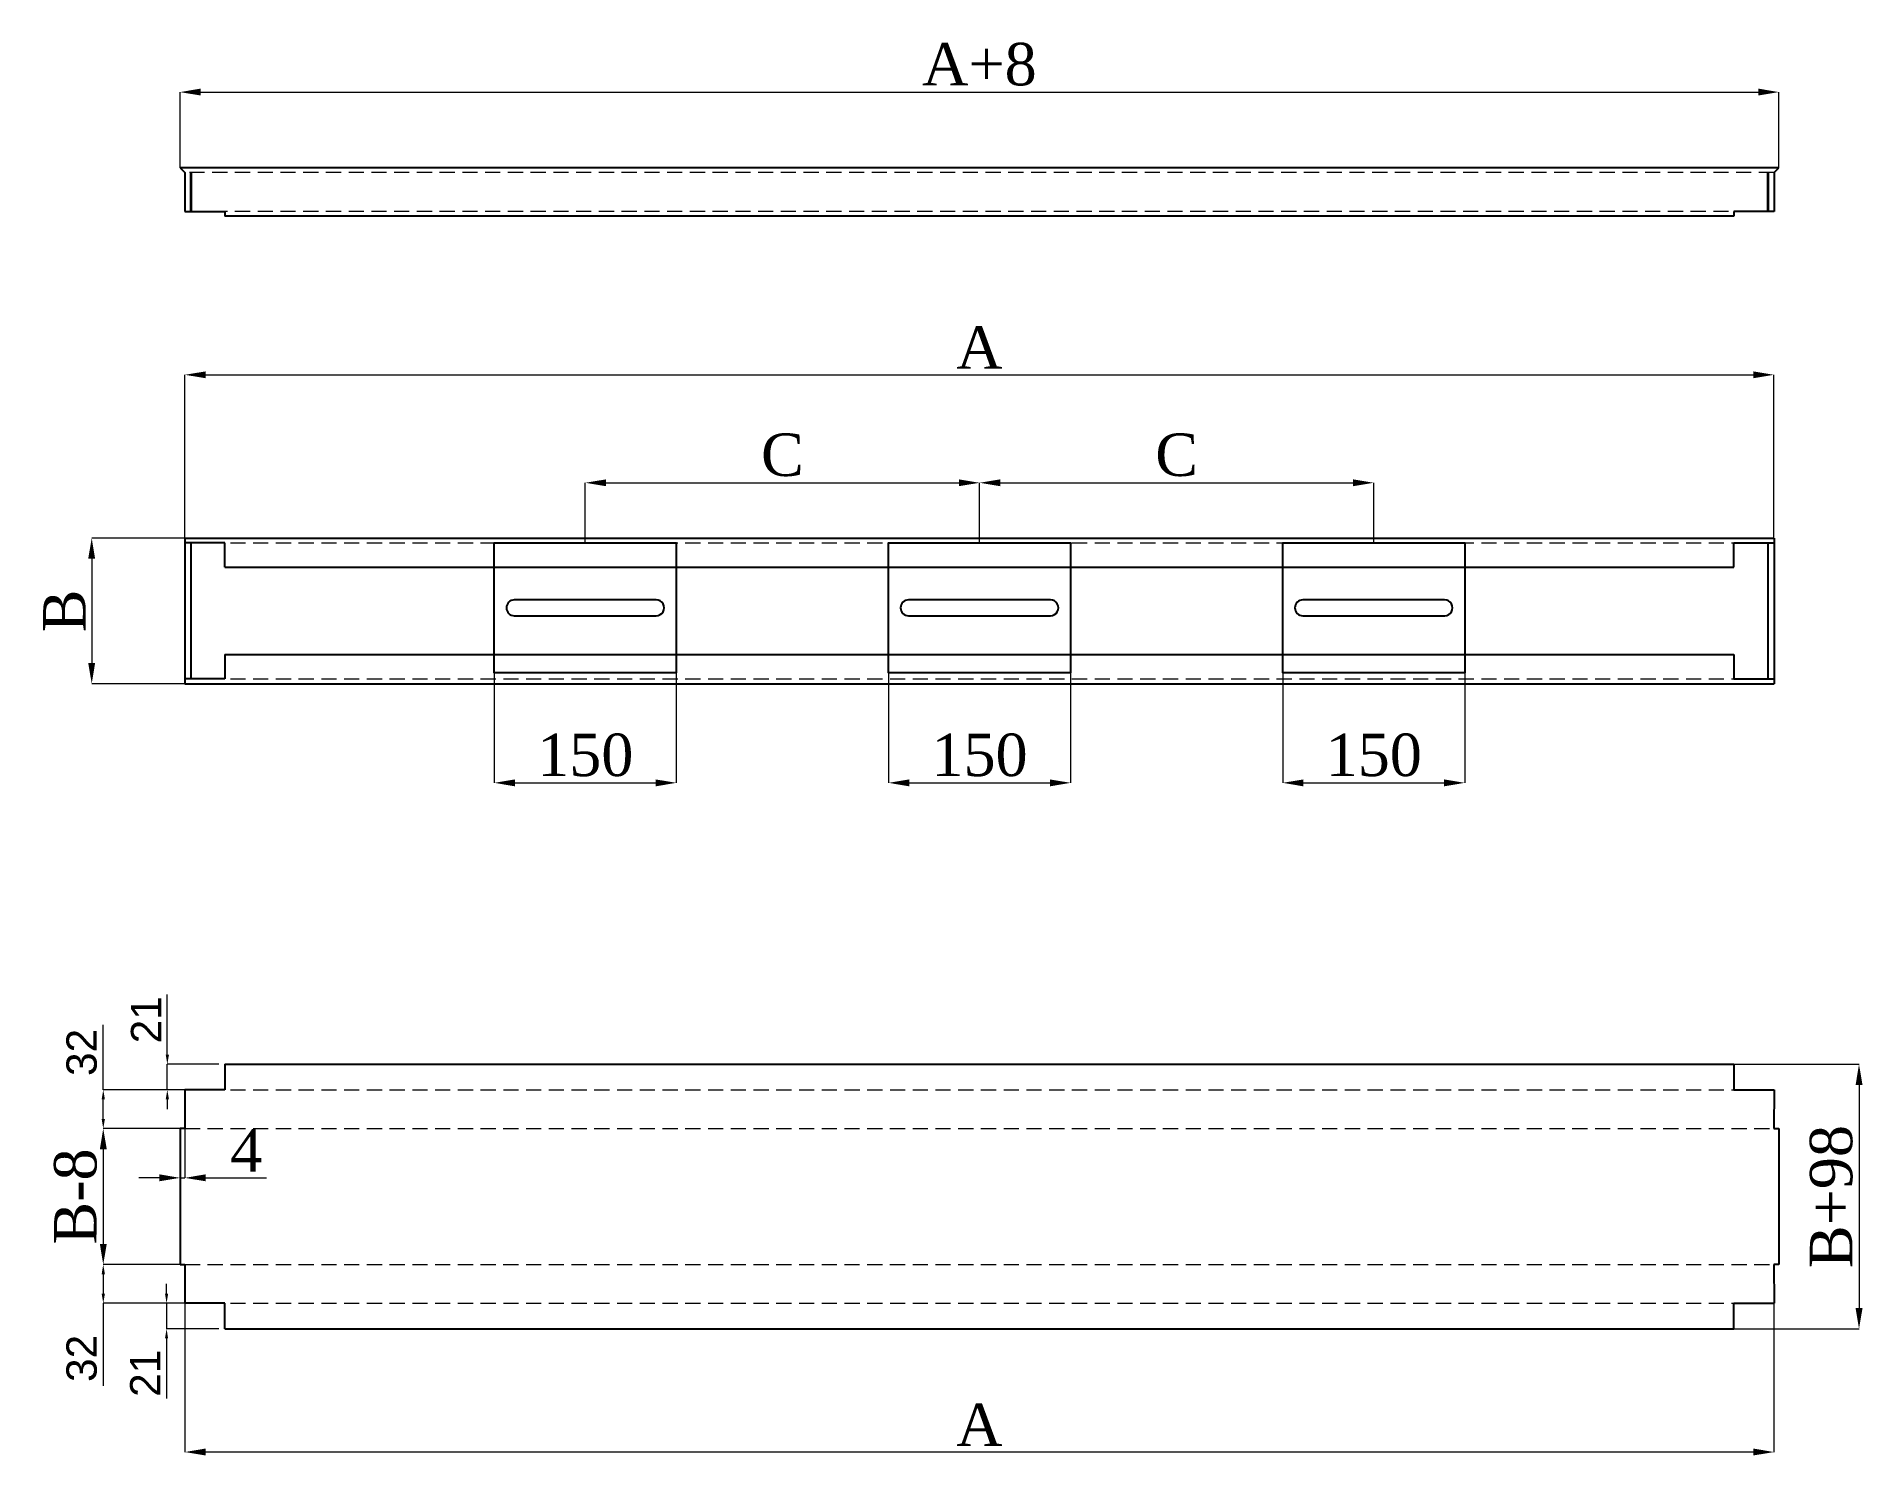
# Model space of a CAD drawing. Header units: millimetres. Extents: x 915 to 2420, y 589 to 1759.
import ezdxf

# ---------------------------------------------------------------- set-up
doc = ezdxf.new("R2010")
doc.units = ezdxf.units.MM
doc.linetypes.add('HIDDEN2', pattern=[0.1875, 0.125, -0.0625])
for name, color, linetype, lineweight in [('11', 120, 'Continuous', 35), ('Dchan', 220, 'HIDDEN2', 5), ('dim', 4, 'Continuous', 9), ('Dkhuat mo', 3, 'HIDDEN2', 18)]:
    doc.layers.add(name, color=color, linetype=linetype, lineweight=lineweight)
doc.layers.add('PDF_0', color=7, linetype='Continuous')
doc.styles.add('35', font='times.ttf', dxfattribs={"height": 35})
doc.styles.get("Standard").update_dxf_attribs({"font": 'arial.ttf'})
doc.dimstyles.new('1-10', dxfattribs={"dimscale": 10, "dimtxt": 2.5, "dimasz": 0.8, "dimexe": 0, "dimexo": 0.5, "dimgap": 0.5, "dimtad": 1, "dimdec": 0, "dimdsep": 46, "dimtxsty": 'Standard', "dimcen": 0, "dimclrd": 4, "dimclre": 4, "dimclrt": 7, "dimadec": 0, "dimazin": 0, "dimtp": 0.5, "dimtm": 0.5, "dimtfac": 1, "dimtdec": 0, "dimtmove": 0, "dimatfit": 3, "dimfxl": 1, "dimtolj": 1, "dimtzin": 0, "dimlwd": 9, "dimlwe": 9, "dimarcsym": 0})
doc.dimstyles.new('35 1_14', dxfattribs={"dimtxt": 35, "dimasz": 17, "dimexe": 0, "dimexo": 0, "dimgap": 5, "dimtad": 1, "dimtoh": 1, "dimdec": 1, "dimdsep": 46, "dimtxsty": '35', "dimcen": 0, "dimclrd": 256, "dimclre": 256, "dimclrt": 7, "dimadec": 0, "dimazin": 0, "dimtfac": 1, "dimtdec": 1, "dimtmove": 0, "dimatfit": 3, "dimfxl": 1, "dimtolj": 1, "dimtzin": 0, "dimlwd": -1, "dimlwe": -1, "dimarcsym": 0})

# ---------------------------------------------------------------- blocks, each defined once
blk = doc.blocks.new('*D38')
at = {"layer": 'Defpoints', "color": 0, "transparency": 16777216}
for p in [(969.8, 890.6), (1037.1, 890.6, -0.8), (1037.1, 858.6)]:
    blk.add_point(p, dxfattribs=at)
at = {"layer": 'dim', "color": 4, "lineweight": 9, "transparency": 16777216}
for p, q in [((969.8, 890.6), (969.8, 944.2)), ((1032.1, 890.6), (969.8, 890.6)), ((969.8, 866.6), (969.8, 882.6)), ((1032.1, 858.6), (969.8, 858.6))]:
    blk.add_line(p, q, dxfattribs=at)
at = {"layer": 'dim', "color": 4, "transparency": 16777216}
for points in [[(968.5, 882.6), (971.2, 882.6), (969.8, 890.6)], [(968.5, 866.6), (971.2, 866.6), (969.8, 858.6)]]:
    blk.add_solid(points, dxfattribs=at)
at = {"layer": 'dim', "color": 7, "transparency": 16777216, "insert": (952.1, 921.4), "char_height": 25, "attachment_point": 5, "rotation": 90}
blk.add_mtext('\\A1;32', dxfattribs=at)
blk = doc.blocks.new('*D39')
at = {"layer": 'Defpoints', "color": 0, "transparency": 16777216}
for p in [(1037.1, 858.6), (969.8, 746.6), (1037.1, 746.6)]:
    blk.add_point(p, dxfattribs=at)
at = {"layer": 'dim', "color": 1, "transparency": 16777216}
for p, q in [((1037.1, 858.6), (969.8, 858.6)), ((969.8, 841.6), (969.8, 763.6)), ((1037.1, 746.6), (969.8, 746.6))]:
    blk.add_line(p, q, dxfattribs=at)
for points in [[(967, 841.6), (972.7, 841.6), (969.8, 858.6)], [(967, 763.6), (972.7, 763.6), (969.8, 746.6)]]:
    blk.add_solid(points, dxfattribs=at)
at = {"layer": 'dim', "color": 1, "lineweight": 50, "transparency": 16777216, "insert": (947, 802.6), "char_height": 35, "attachment_point": 5, "rotation": 90, "style": '35'}
blk.add_mtext('\\A1;B-8', dxfattribs=at)
blk = doc.blocks.new('*D44')
at = {"layer": 'Defpoints', "color": 0, "transparency": 16777216}
for p in [(1037.1, 746.6), (969.8, 714.6), (1037.1, 714.6, -0.8)]:
    blk.add_point(p, dxfattribs=at)
at = {"layer": 'dim', "color": 4, "lineweight": 9, "transparency": 16777216}
for p, q in [((1032.1, 746.6), (969.8, 746.6)), ((969.8, 738.6), (969.8, 722.6)), ((1032.1, 714.6), (969.8, 714.6)), ((969.8, 714.6), (969.8, 646.5))]:
    blk.add_line(p, q, dxfattribs=at)
at = {"layer": 'dim', "color": 4, "transparency": 16777216}
for points in [[(968.5, 738.6), (971.2, 738.6), (969.8, 746.6)], [(968.5, 722.6), (971.2, 722.6), (969.8, 714.6)]]:
    blk.add_solid(points, dxfattribs=at)
at = {"layer": 'dim', "color": 7, "transparency": 16777216, "insert": (952.1, 669.2), "char_height": 25, "attachment_point": 5, "rotation": 90}
blk.add_mtext('\\A1;32', dxfattribs=at)
blk = doc.blocks.new('*D32')
at = {"layer": 'Defpoints', "color": 0, "transparency": 16777216}
for p in [(2314.1, 911.6, -0.8), (2314.1, 693.6, -0.8), (2417.2, 693.6)]:
    blk.add_point(p, dxfattribs=at)
at = {"layer": 'dim', "color": 1, "transparency": 16777216}
for p, q in [((2314.1, 911.6), (2417.2, 911.6)), ((2417.2, 894.6), (2417.2, 710.6)), ((2314.1, 693.6), (2417.2, 693.6))]:
    blk.add_line(p, q, dxfattribs=at)
for points in [[(2414.4, 894.6), (2420.1, 894.6), (2417.2, 911.6)], [(2414.4, 710.6), (2420.1, 710.6), (2417.2, 693.6)]]:
    blk.add_solid(points, dxfattribs=at)
at = {"layer": 'dim', "color": 1, "lineweight": 50, "transparency": 16777216, "insert": (2394.4, 802.6), "char_height": 35, "attachment_point": 5, "rotation": 90, "style": '35'}
blk.add_mtext('\\A1;B+98', dxfattribs=at)
blk = doc.blocks.new('*D33')
at = {"layer": 'Defpoints', "color": 0, "transparency": 16777216}
for p in [(1037.1, 714.6, -0.2), (2347.1, 714.6, -55.1), (1037.1, 592)]:
    blk.add_point(p, dxfattribs=at)
at = {"layer": 'dim', "color": 1, "transparency": 16777216}
for p, q in [((1037.1, 714.6), (1037.1, 592)), ((2347.1, 714.6), (2347.1, 592)), ((2330.1, 592), (1054.1, 592))]:
    blk.add_line(p, q, dxfattribs=at)
for points in [[(1054.1, 594.9), (1054.1, 589.2), (1037.1, 592)], [(2330.1, 594.9), (2330.1, 589.2), (2347.1, 592)]]:
    blk.add_solid(points, dxfattribs=at)
at = {"layer": 'dim', "color": 1, "lineweight": 50, "transparency": 16777216, "insert": (1692.1, 614.5), "char_height": 35, "attachment_point": 5, "style": '35'}
blk.add_mtext('\\A1;A', dxfattribs=at)
blk = doc.blocks.new('*D45')
at = {"layer": 'Defpoints', "color": 0, "transparency": 16777216}
for p in [(1022.6, 911.6), (1070.1, 911.6), (1070.1, 890.6)]:
    blk.add_point(p, dxfattribs=at)
at = {"layer": 'dim', "color": 4, "lineweight": 9, "transparency": 16777216}
for p, q in [((1022.6, 919.6), (1022.6, 969)), ((1065.1, 911.6), (1022.6, 911.6)), ((1022.6, 890.6), (1022.6, 911.6)), ((1065.1, 890.6), (1022.6, 890.6)), ((1022.6, 882.6), (1022.6, 874.6))]:
    blk.add_line(p, q, dxfattribs=at)
at = {"layer": 'dim', "color": 4, "transparency": 16777216}
for points in [[(1021.3, 919.6), (1024, 919.6), (1022.6, 911.6)], [(1021.3, 882.6), (1024, 882.6), (1022.6, 890.6)]]:
    blk.add_solid(points, dxfattribs=at)
at = {"layer": 'dim', "color": 7, "transparency": 16777216, "insert": (1005.1, 948.3), "char_height": 25, "attachment_point": 5, "rotation": 90}
blk.add_mtext('\\A1;21', dxfattribs=at)
blk = doc.blocks.new('*D46')
at = {"layer": 'Defpoints', "color": 0, "transparency": 16777216}
for p in [(1070.1, 714.6, -0.6), (1022, 693.6), (1070.1, 693.6, -0.6)]:
    blk.add_point(p, dxfattribs=at)
at = {"layer": 'dim', "color": 4, "lineweight": 9, "transparency": 16777216}
for p, q in [((1022, 722.6), (1022, 730.6)), ((1065.1, 714.6), (1022, 714.6)), ((1022, 714.6), (1022, 693.6)), ((1065.1, 693.6), (1022, 693.6)), ((1022, 685.6), (1022, 636.2))]:
    blk.add_line(p, q, dxfattribs=at)
at = {"layer": 'dim', "color": 4, "transparency": 16777216}
for points in [[(1020.7, 722.6), (1023.3, 722.6), (1022, 714.6)], [(1020.7, 685.6), (1023.3, 685.6), (1022, 693.6)]]:
    blk.add_solid(points, dxfattribs=at)
at = {"layer": 'dim', "color": 7, "transparency": 16777216, "insert": (1004.4, 656.9), "char_height": 25, "attachment_point": 5, "rotation": 90}
blk.add_mtext('\\A1;21', dxfattribs=at)
blk = doc.blocks.new('*D47')
at = {"layer": 'Defpoints', "color": 0, "transparency": 16777216}
for p in [(1033.1, 858.6), (1037.1, 858.6), (1037.1, 818)]:
    blk.add_point(p, dxfattribs=at)
at = {"layer": 'dim', "transparency": 16777216}
for p, q in [((1033.1, 858.6), (1033.1, 818)), ((1037.1, 858.6), (1037.1, 818)), ((1016.1, 818), (999.1, 818)), ((1033.1, 818), (1037.1, 818)), ((1054.1, 818), (1104.4, 818))]:
    blk.add_line(p, q, dxfattribs=at)
for points in [[(1016.1, 820.9), (1016.1, 815.2), (1033.1, 818)], [(1054.1, 820.9), (1054.1, 815.2), (1037.1, 818)]]:
    blk.add_solid(points, dxfattribs=at)
at = {"layer": 'dim', "color": 7, "lineweight": 50, "transparency": 16777216, "insert": (1087.7, 840.5), "char_height": 35, "attachment_point": 5, "style": '35'}
blk.add_mtext('\\A1;4', dxfattribs=at)
blk = doc.blocks.new('*D48')
at = {"layer": 'Defpoints', "color": 0, "transparency": 16777216}
for p in [(2351.1, 1712.9), (1033.1, 1650.5), (2351.1, 1650.5, 2)]:
    blk.add_point(p, dxfattribs=at)
at = {"layer": 'dim', "color": 1, "transparency": 16777216}
for p, q in [((1033.1, 1650.5), (1033.1, 1712.9)), ((1050.1, 1712.9), (2334.1, 1712.9)), ((2351.1, 1650.5), (2351.1, 1712.9))]:
    blk.add_line(p, q, dxfattribs=at)
for points in [[(1050.1, 1715.8), (1050.1, 1710.1), (1033.1, 1712.9)], [(2334.1, 1715.8), (2334.1, 1710.1), (2351.1, 1712.9)]]:
    blk.add_solid(points, dxfattribs=at)
at = {"layer": 'dim', "color": 1, "lineweight": 50, "transparency": 16777216, "insert": (1692.1, 1735.7), "char_height": 35, "attachment_point": 5, "style": '35'}
blk.add_mtext('\\A1;A+8', dxfattribs=at)
blk = doc.blocks.new('*D37')
at = {"layer": 'Defpoints', "color": 0, "transparency": 16777216}
for p in [(1037.1, 1345.3), (960.3, 1225.3), (1037.1, 1225.3)]:
    blk.add_point(p, dxfattribs=at)
at = {"layer": 'dim', "color": 1, "transparency": 16777216}
for p, q in [((1037.1, 1345.3), (960.3, 1345.3)), ((960.3, 1328.3), (960.3, 1242.3)), ((1037.1, 1225.3), (960.3, 1225.3))]:
    blk.add_line(p, q, dxfattribs=at)
for points in [[(957.4, 1328.3), (963.1, 1328.3), (960.3, 1345.3)], [(957.4, 1242.3), (963.1, 1242.3), (960.3, 1225.3)]]:
    blk.add_solid(points, dxfattribs=at)
at = {"layer": 'dim', "color": 1, "lineweight": 50, "transparency": 16777216, "insert": (937.8, 1285.3), "char_height": 35, "attachment_point": 5, "rotation": 90, "style": '35'}
blk.add_mtext('\\A1;B', dxfattribs=at)
blk = doc.blocks.new('*D50')
at = {"layer": 'Defpoints', "color": 0, "transparency": 16777216}
for p in [(2347.1, 1479.9), (1037.1, 1345.3, -36), (2347.1, 1345.3, -95.1)]:
    blk.add_point(p, dxfattribs=at)
at = {"layer": 'dim', "color": 1, "transparency": 16777216}
for p, q in [((1037.1, 1345.3), (1037.1, 1479.9)), ((1054.1, 1479.9), (2330.1, 1479.9)), ((2347.1, 1345.3), (2347.1, 1479.9))]:
    blk.add_line(p, q, dxfattribs=at)
for points in [[(1054.1, 1482.7), (1054.1, 1477.1), (1037.1, 1479.9)], [(2330.1, 1482.7), (2330.1, 1477.1), (2347.1, 1479.9)]]:
    blk.add_solid(points, dxfattribs=at)
at = {"layer": 'dim', "color": 1, "lineweight": 50, "transparency": 16777216, "insert": (1692.1, 1502.4), "char_height": 35, "attachment_point": 5, "style": '35'}
blk.add_mtext('\\A1;A', dxfattribs=at)
blk = doc.blocks.new('A$Ce2136956')
for p, q in [((133.4, 60), (16.5, 60)), ((16.5, 47), (133.4, 47))]:
    blk.add_line(p, q)
blk.add_lwpolyline([(150, 0), (0, 0), (0, 107), (150, 107)], close=True)
for centre, start, end in [((16.5, 53.5), 90, 270), ((133.5, 53.5), 270.4786, 90.4786)]:
    blk.add_arc(centre, 6.5, start, end)
blk = doc.blocks.new('*D51')
at = {"layer": 'Defpoints', "color": 0, "transparency": 16777216}
for p in [(1692.2, 1390.9), (1367.2, 1341.3, -3.5), (1692.2, 1341.3, -3.5)]:
    blk.add_point(p, dxfattribs=at)
at = {"layer": 'dim', "color": 1, "transparency": 16777216}
for p, q in [((1367.2, 1341.3), (1367.2, 1390.9)), ((1384.2, 1390.9), (1675.2, 1390.9)), ((1692.2, 1341.3), (1692.2, 1390.9))]:
    blk.add_line(p, q, dxfattribs=at)
for points in [[(1384.2, 1393.7), (1384.2, 1388.1), (1367.2, 1390.9)], [(1675.2, 1393.7), (1675.2, 1388.1), (1692.2, 1390.9)]]:
    blk.add_solid(points, dxfattribs=at)
at = {"layer": 'dim', "color": 1, "lineweight": 50, "transparency": 16777216, "insert": (1529.7, 1413.8), "char_height": 35, "attachment_point": 5, "style": '35'}
blk.add_mtext('\\A1;C', dxfattribs=at)
blk = doc.blocks.new('*D52')
at = {"layer": 'Defpoints', "color": 0, "transparency": 16777216}
for p in [(2017.2, 1390.9), (1692.2, 1341.3), (2017.2, 1341.3, -3.5)]:
    blk.add_point(p, dxfattribs=at)
at = {"layer": 'dim', "color": 1, "transparency": 16777216}
for p, q in [((1692.2, 1341.3), (1692.2, 1390.9)), ((1709.2, 1390.9), (2000.2, 1390.9)), ((2017.2, 1341.3), (2017.2, 1390.9))]:
    blk.add_line(p, q, dxfattribs=at)
for points in [[(1709.2, 1393.7), (1709.2, 1388.1), (1692.2, 1390.9)], [(2000.2, 1393.7), (2000.2, 1388.1), (2017.2, 1390.9)]]:
    blk.add_solid(points, dxfattribs=at)
at = {"layer": 'dim', "color": 1, "lineweight": 50, "transparency": 16777216, "insert": (1854.7, 1413.8), "char_height": 35, "attachment_point": 5, "style": '35'}
blk.add_mtext('\\A1;C', dxfattribs=at)
blk = doc.blocks.new('*D54')
at = {"layer": 'Defpoints', "color": 0, "transparency": 16777216}
for p in [(1292.2, 1234.3, 3), (1442.2, 1234.3, 3), (1442.2, 1143.6)]:
    blk.add_point(p, dxfattribs=at)
at = {"layer": 'dim', "transparency": 16777216}
for p, q in [((1292.2, 1234.3), (1292.2, 1143.6)), ((1442.2, 1234.3), (1442.2, 1143.6)), ((1309.2, 1143.6), (1425.2, 1143.6))]:
    blk.add_line(p, q, dxfattribs=at)
for points in [[(1309.2, 1146.4), (1309.2, 1140.7), (1292.2, 1143.6)], [(1425.2, 1146.4), (1425.2, 1140.7), (1442.2, 1143.6)]]:
    blk.add_solid(points, dxfattribs=at)
at = {"layer": 'dim', "color": 7, "lineweight": 50, "transparency": 16777216, "insert": (1367.2, 1166.4), "char_height": 35, "attachment_point": 5, "style": '35'}
blk.add_mtext('\\A1;150', dxfattribs=at)
blk = doc.blocks.new('*D56')
at = {"layer": 'Defpoints', "color": 0, "transparency": 16777216}
for p in [(1617.2, 1234.3, 3), (1767.2, 1234.3, 3), (1767.2, 1143.6)]:
    blk.add_point(p, dxfattribs=at)
at = {"layer": 'dim', "transparency": 16777216}
for p, q in [((1617.2, 1234.3), (1617.2, 1143.6)), ((1767.2, 1234.3), (1767.2, 1143.6)), ((1634.2, 1143.6), (1750.2, 1143.6))]:
    blk.add_line(p, q, dxfattribs=at)
for points in [[(1634.2, 1146.4), (1634.2, 1140.7), (1617.2, 1143.6)], [(1750.2, 1146.4), (1750.2, 1140.7), (1767.2, 1143.6)]]:
    blk.add_solid(points, dxfattribs=at)
at = {"layer": 'dim', "color": 7, "lineweight": 50, "transparency": 16777216, "insert": (1692.2, 1166.4), "char_height": 35, "attachment_point": 5, "style": '35'}
blk.add_mtext('\\A1;150', dxfattribs=at)
blk = doc.blocks.new('*D40')
at = {"layer": 'Defpoints', "color": 0, "transparency": 16777216}
for p in [(1942.2, 1234.3, 3), (2092.2, 1234.3, 3), (2092.2, 1143.6)]:
    blk.add_point(p, dxfattribs=at)
at = {"layer": 'dim', "transparency": 16777216}
for p, q in [((1942.2, 1234.3), (1942.2, 1143.6)), ((2092.2, 1234.3), (2092.2, 1143.6)), ((1959.2, 1143.6), (2075.2, 1143.6))]:
    blk.add_line(p, q, dxfattribs=at)
for points in [[(1959.2, 1146.4), (1959.2, 1140.7), (1942.2, 1143.6)], [(2075.2, 1146.4), (2075.2, 1140.7), (2092.2, 1143.6)]]:
    blk.add_solid(points, dxfattribs=at)
at = {"layer": 'dim', "color": 7, "lineweight": 50, "transparency": 16777216, "insert": (2017.2, 1166.4), "char_height": 35, "attachment_point": 5, "style": '35'}
blk.add_mtext('\\A1;150', dxfattribs=at)

msp = doc.modelspace()

# ---------------------------------------------------------------- linework, layer by layer
for p, q in [((2351.13, 1650.52, 92.59), (1033.13, 1650.52, 90.59)), ((1033.13, 1650.52, 90.59), (1037.13, 1646.52, 90.59)), ((1037.13, 1646.52, 90.59), (1037.13, 1614.52, 90.59)), ((2347.13, 1646.52, 92.59), (2351.13, 1650.52, 92.59)), ((2347.13, 1646.52, 92.59), (2347.13, 1614.52, 92.59)), ((1037.13, 1614.52, 90.59), (1070.13, 1614.52, 90.59)), ((1070.13, 1614.52, 90.59), (1070.13, 1610.52, 90.59)), ((2347.13, 1614.52, 92.59), (2314.13, 1614.52, 92.59)), ((2314.13, 1614.52, 92.59), (2314.13, 1610.52, 92.59)), ((2314.13, 1610.52, 92.59), (1070.13, 1610.52, 90.59)), ((1037.13, 1345.31, 55.59), (2347.13, 1345.31, -2.5)), ((1037.13, 1345.31, 55.59), (1037.13, 1225.31, 55.59)), ((1070.13, 1341.31, 55.59), (1037.13, 1341.31, 55.59)), ((1042.13, 1341.31, 55.59), (1042.13, 1229.31, 55.59)), ((1070.13, 1321.31, 55.59), (1070.13, 1341.31, 55.59)), ((2314.13, 1341.31, -2.5), (2347.13, 1341.31, -2.5)), ((2314.13, 1321.31, -2.5), (2314.13, 1341.31, -2.5)), ((2342.13, 1341.31, -2.5), (2342.13, 1229.31, -2.5)), ((2347.13, 1345.31, -2.5), (2347.13, 1225.31, -2.5)), ((1070.13, 1321.31, 55.59), (2314.13, 1321.31, -2.5)), ((1070.13, 1249.31, 55.59), (2314.13, 1249.31, -2.5)), ((1070.13, 1249.31, 55.59), (1070.13, 1229.31, 55.59)), ((2314.13, 1249.31, -2.5), (2314.13, 1229.31, -2.5)), ((1070.13, 1229.31, 55.59), (1037.13, 1229.31, 55.59)), ((1037.13, 1225.31, 55.59), (2347.13, 1225.31, -2.5)), ((2314.13, 1229.31, -2.5), (2347.13, 1229.31, -2.5)), ((1070.13, 911.62, 54.18), (2314.13, 911.62, -0.68)), ((1070.13, 911.62, 54.18), (1070.13, 890.62, 54.18)), ((2314.13, 911.62, -0.68), (2314.13, 890.62, -0.68)), ((1037.13, 890.62, 54.18), (1037.12, 858.63, 55)), ((1070.13, 890.62, 54.18), (1037.13, 890.62, 54.18)), ((2314.13, 890.62, -0.68), (2347.13, 890.62, -0.68)), ((2347.13, 890.62, -0.68), (2347.12, 858.63, 0.14)), ((1037.12, 858.63, 55), (1033.12, 858.63, 55)), ((1033.12, 858.63, 55), (1033.12, 746.63, 55)), ((2347.12, 858.63, 0.14), (2351.12, 858.63, 0.14)), ((2351.12, 858.63, 0.14), (2351.12, 746.63, 0.14)), ((1033.12, 746.63, 55), (1037.12, 746.63, 55)), ((1037.12, 746.63, 55), (1037.13, 714.64, 54.18)), ((2347.12, 746.63, 0.14), (2347.13, 714.64, -0.68)), ((2351.12, 746.63, 0.14), (2347.12, 746.63, 0.14)), ((1070.13, 714.64, 54.18), (1037.13, 714.64, 54.18)), ((1070.13, 693.64, 54.18), (1070.13, 714.64, 54.18)), ((2314.13, 693.64, -0.68), (2314.13, 714.64, -0.68)), ((2314.13, 714.64, -0.68), (2347.13, 714.64, -0.68)), ((1070.13, 693.64, 54.18), (2314.13, 693.64, -0.68))]:
    msp.add_line(p, q)
at = {"layer": '11'}
for p, q in [((1042.13, 1646.52, 90.59), (1042.13, 1614.52, 90.59)), ((2342.13, 1646.52, 92.59), (2342.13, 1614.52, 92.59))]:
    msp.add_line(p, q, dxfattribs=at)
at = {"layer": 'Dchan', "ltscale": 100}
for p, q in [((1037.13, 890.62, 54.18), (2347.13, 890.62, -0.68)), ((1037.12, 858.63, 55), (2347.12, 858.63, 0.14)), ((1037.12, 746.63, 55), (2347.12, 746.63, 0.14)), ((1037.13, 714.64, 54.18), (2347.13, 714.64, -0.68))]:
    msp.add_line(p, q, dxfattribs=at)
at = {"layer": 'Dkhuat mo', "ltscale": 100}
for p, q in [((2347.13, 1646.52, 92.59), (1037.13, 1646.52, 90.59)), ((2347.13, 1614.52, 92.59), (1037.13, 1614.52, 90.59)), ((1037.13, 1341.31, 55.59), (2347.13, 1341.31, -2.5)), ((1037.13, 1229.31, 55.59), (2347.13, 1229.31, -2.5))]:
    msp.add_line(p, q, dxfattribs=at)

# ---------------------------------------------------------------- block references
at = {"layer": 'PDF_0', "lineweight": 50}
for p in [(1292.15, 1234.31, 3), (1617.15, 1234.31, 3), (1942.15, 1234.31, 3)]:
    msp.add_blockref('A$Ce2136956', p, dxfattribs=at)

# ---------------------------------------------------------------- dimensions: what is measured, and where the dimension line sits
at = {"layer": 'dim', "lineweight": 50}
for base, p1, p2, text, picture, middle in [((2351.13, 1712.94, 90.59), (1033.13, 1650.52, 90.59), (2351.13, 1650.52, 92.59), 'A+8', '*D48', (1692.13, 1735.75, 90.59)), ((2347.13, 1479.9, 92.59), (1037.13, 1345.31, 56.59), (2347.13, 1345.31, -2.5), 'A', '*D50', (1692.13, 1502.4, 92.59)), ((1692.15, 1390.9, 6.51), (1367.15, 1341.31, 3), (1692.15, 1341.31, 3), 'C', '*D51', (1529.65, 1413.79, 6.51)), ((2017.15, 1390.9, 6.51), (1692.15, 1341.31, 6.51), (2017.15, 1341.31, 3), 'C', '*D52', (1854.65, 1413.79, 6.51)), ((1037.13, 592.02, 54.42), (2347.13, 714.64, -0.68), (1037.13, 714.64, 54.18), 'A', '*D33', (1692.13, 614.52, 54.42))]:
    dim = msp.add_linear_dim(base=base, p1=p1, p2=p2, text=text, dimstyle='35 1_14', override={"dimclrd": 1, "dimclre": 1, "dimclrt": 1}, dxfattribs=at)
    dim.commit()
    dim.dimension.update_dxf_attribs({"geometry": picture, "text_midpoint": middle})
dim = msp.add_linear_dim(base=(960.26, 1225.31, 56.59), p1=(1037.13, 1345.31, 56.59), p2=(1037.13, 1225.31, 56.59), angle=90, text='B', dimstyle='35 1_14', override={"dimclrd": 1, "dimclre": 1, "dimclrt": 1}, dxfattribs=at)
dim.commit()
dim.dimension.update_dxf_attribs({"geometry": '*D37', "text_midpoint": (960.26, 1285.31, 56.59), "dimtype": 160})
for base, p1, p2, picture, middle in [((1442.15, 1143.55), (1292.15, 1234.31, 3), (1442.15, 1234.31, 3), '*D54', (1367.15, 1166.36)), ((1767.15, 1143.55), (1617.15, 1234.31, 3), (1767.15, 1234.31, 3), '*D56', (1692.15, 1166.36)), ((2092.15, 1143.55), (1942.15, 1234.31, 3), (2092.15, 1234.31, 3), '*D40', (2017.15, 1166.36)), ((1037.12, 818.05, 55), (1033.12, 858.63, 55), (1037.12, 858.63, 55), '*D47', (1087.74, 840.55, 55))]:
    dim = msp.add_linear_dim(base=base, p1=p1, p2=p2, dimstyle='35 1_14', dxfattribs=at)
    dim.commit()
    dim.dimension.update_dxf_attribs({"geometry": picture, "text_midpoint": middle})
at = {"layer": 'dim'}
for base, p1, p2, picture, middle in [((1022.63, 911.62, 54.18), (1070.13, 890.62, 54.18), (1070.13, 911.62, 54.18), '*D45', (1005.08, 948.33, 54.18)), ((1021.98, 693.64, 54.76), (1070.13, 714.64, 54.18), (1070.13, 693.64, 54.18), '*D46', (1004.43, 656.93, 54.76))]:
    dim = msp.add_linear_dim(base=base, p1=p1, p2=p2, angle=90, dimstyle='1-10', override={"dimfxl": 0.5}, dxfattribs=at)
    dim.commit()
    dim.dimension.update_dxf_attribs({"geometry": picture, "text_midpoint": middle})
dim = msp.add_linear_dim(base=(969.84, 890.62, 55), p1=(1037.12, 858.63, 55), p2=(1037.13, 890.62, 54.18), angle=90, dimstyle='1-10', dxfattribs=at)
dim.commit()
dim.dimension.update_dxf_attribs({"geometry": '*D38', "text_midpoint": (952.07, 921.39, 55)})
at = {"layer": 'dim', "lineweight": 50}
for base, p1, p2, text, picture, middle in [((2417.23, 693.64, 0.14), (2314.13, 911.62, -0.68), (2314.13, 693.64, -0.68), 'B+98', '*D32', (2394.38, 802.63, 0.14)), ((969.83, 746.63, 55), (1037.12, 858.63, 55), (1037.12, 746.63, 55), 'B-8', '*D39', (947.03, 802.63, 55))]:
    dim = msp.add_linear_dim(base=base, p1=p1, p2=p2, angle=90, text=text, dimstyle='35 1_14', override={"dimclrd": 1, "dimclre": 1, "dimclrt": 1}, dxfattribs=at)
    dim.commit()
    dim.dimension.update_dxf_attribs({"geometry": picture, "text_midpoint": middle})
at = {"layer": 'dim'}
dim = msp.add_linear_dim(base=(969.83, 714.64, 55), p1=(1037.12, 746.63, 55), p2=(1037.13, 714.64, 54.18), angle=90, dimstyle='1-10', dxfattribs=at)
dim.commit()
dim.dimension.update_dxf_attribs({"geometry": '*D44', "text_midpoint": (969.83, 669.25, 55), "dimtype": 160})

doc.saveas('drawing.dxf')
